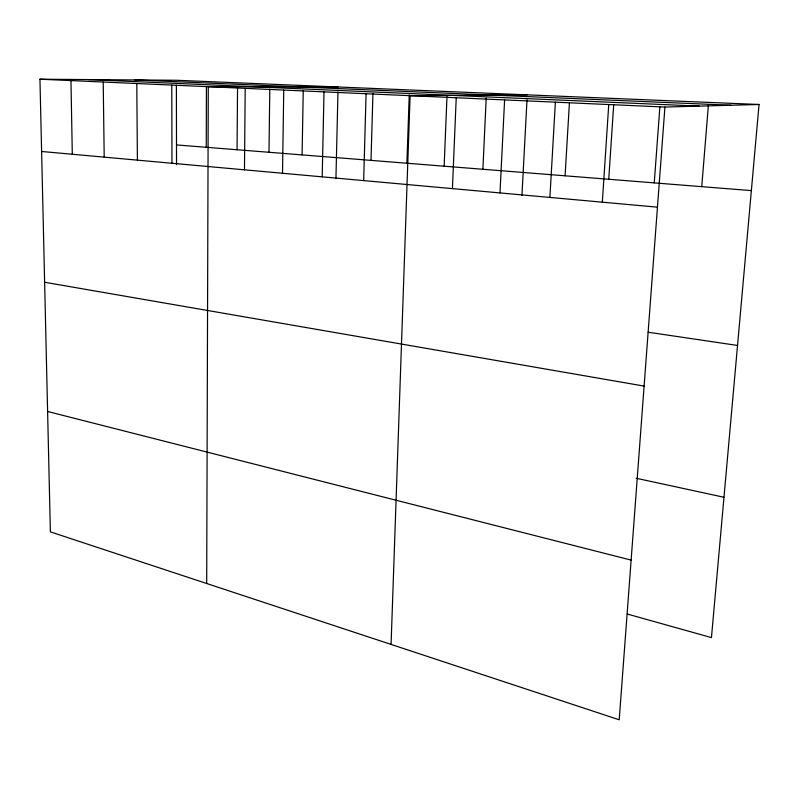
<?xml version="1.0" encoding="UTF-8"?>
<svg xmlns="http://www.w3.org/2000/svg" width="799" height="799" viewBox="0 0 799 799"><rect width="100%" height="100%" fill="white"/><g stroke="black" fill="none" stroke-linecap="round" stroke-linejoin="round"><path stroke-width="1.2" d="M206.252 147.296L206.432 86.472M206.691 583.5L208.269 86.711L338.077 86.981M237.063 149.743L237.543 87.76M244.474 169.817L245.203 88.349M268.993 152.279L269.792 89.098M282.506 173.263L283.745 90.067M302.092 154.906L303.25 90.497M322.197 176.849L324.004 91.865M335.93 178.636L337.967 91.945M363.665 180.594L366.082 93.733M371.006 160.379L372.943 93.403M406.891 163.236L409.248 94.921M391.071 644.413L410.107 95.7L527.27 94.851M444.154 166.192L446.981 96.499M452.424 188.624L456.229 97.748M482.886 169.268L486.201 98.067M499.994 192.929L504.598 99.905M521.937 195.565L527.01 99.775M549.902 197.433L555.375 102.172M565.073 175.8L569.427 102.801M602.326 202.177L608.748 104.549M608.738 179.266L613.702 104.679M654.251 182.881L659.894 106.547M759.05 104.489L664.928 107.046L619.215 719.789L50.377 531.864L39.95 79.211L176.379 80.26L759.05 104.489L711.45 637.602L627.245 614.012M701.752 186.656L708.413 104.869M134.671 79.94L731.095 105.248M88.409 79.58L699.255 106.117M39.95 79.211L664.928 107.046M176.499 144.929L751.36 190.601M41.618 151.48L657.457 207.161M648.139 332.214L737.537 345.458M44.624 282.257L644.104 386.087M636.144 478.251L723.984 497.258M47.6 411.475L631.13 560.109M70.961 80.589L72.3 154.247M103.211 82.027L104.2 157.133M136.789 83.525L137.398 160.14M171.775 85.084L171.975 163.266M176.389 85.233L176.529 164.744"/></g></svg>
